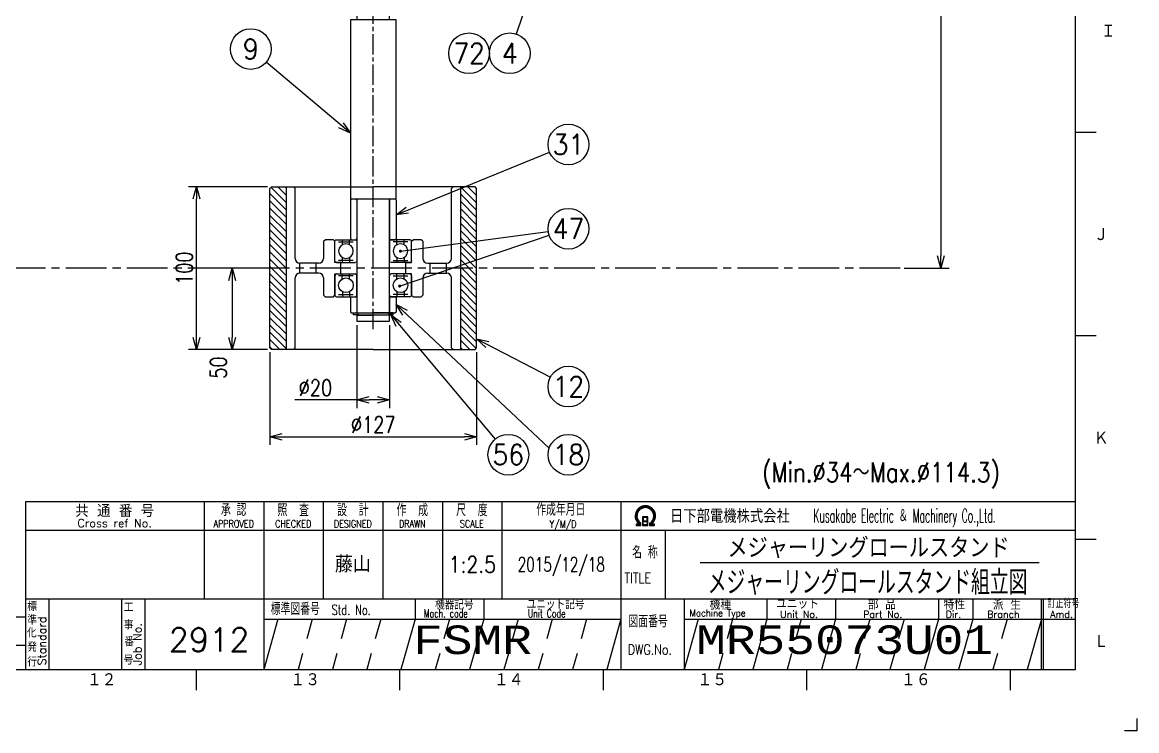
# Model space of a CAD drawing. Extents: x 0 to 2102, y 0 to 1485.
# Drawn here: x 1418 to 2102, y 0 to 435 of the extents above; entities that cross this region are included whole.
import ezdxf
from ezdxf.enums import TextEntityAlignment as Align

# ---------------------------------------------------------------- set-up
doc = ezdxf.new("R2010")
doc.units = 0
doc.header["$LTSCALE"] = 2.5
for name, pattern in [('GEN3A', [3.5, 2, -1.5]), ('GEN7', [15, 10, -1.5, 2, -1.5]), ('GEN7A', [7.5, 5, -0.75, 1, -0.75])]:
    doc.linetypes.add(name, pattern=pattern)
doc.layers.get('0').update_dxf_attribs({"linetype": 'CONTINUOUS'})
doc.layers.get('DEFPOINTS').update_dxf_attribs({"linetype": 'CONTINUOUS'})
for name, color, linetype in [('2', 5, 'CONTINUOUS'), ('4', 3, 'CONTINUOUS'), ('5', 3, 'CONTINUOUS'), ('6', 52, 'CONTINUOUS'), ('7', 4, 'GEN7'), ('7A', 4, 'GEN7A'), ('_-0', 7, 'CONTINUOUS'), ('_-8', 1, 'CONTINUOUS'), ('RAHM2', 1, 'CONTINUOUS')]:
    doc.layers.add(name, color=color, linetype=linetype)
doc.styles.add('DIMENSION', font='monotxt.shx', dxfattribs={"bigfont": 'bigfont.shx'})
doc.styles.get("Standard").update_dxf_attribs({"font": 'romans.shx', "width": 0.8, "bigfont": 'extfont.shx'})
doc.dimstyles.new('GEN-ISO', dxfattribs={"dimscale": 2.5, "dimtxt": 4, "dimasz": 3, "dimexe": 2, "dimexo": 1, "dimgap": 1, "dimtad": 3, "dimdec": 3, "dimrnd": 0.01, "dimdsep": 46, "dimtxsty": 'Standard', "dimblk": 'OPEN30', "dimcen": 0, "dimclrt": 52, "dimadec": 3, "dimazin": 2, "dimtp": 0.1, "dimtm": 0.1, "dimtfac": 0.6, "dimtdec": 3, "dimtmove": 2, "dimatfit": 3, "dimldrblk": 'OPEN30', "dimfxl": 1, "dimarcsym": 0})
pattern_1 = [(135, (197.309, -88.734), (-2.245064, -2.245064), [])]

# ---------------------------------------------------------------- blocks, each defined once
blk = doc.blocks.new('1A1ｸﾐｽﾞ')
at = {"layer": 'RAHM2', "color": 5, "linetype": 'Continuous'}
for p, q in [((826, 15), (826, 579)), ((831, 147), (826, 147)), ((831, 97), (826, 97)), ((831, 47), (826, 47)), ((25, 15), (826, 15)), ((610, 10), (610, 15)), ((660, 10), (660, 15)), ((710, 10), (710, 15)), ((760, 10), (760, 15)), ((810, 10), (810, 15)), ((841, 3), (841, 0)), ((841, 0), (838, 0))]:
    blk.add_line(p, q, dxfattribs=at)
at = {"layer": 'RAHM2', "color": 7, "linetype": 'Continuous'}
for p, q in [((611.93, 56.26), (611.93, 32.42)), ((626.55, 56.26), (626.55, 15)), ((641.18, 56.26), (641.18, 32.42)), ((655.8, 56.26), (655.8, 32.42)), ((670.43, 56.26), (670.43, 32.42)), ((685.05, 56.26), (685.05, 32.42)), ((714.3, 56.26), (714.3, 15)), ((568.05, 49.26), (826, 49.26)), ((685.05, 49.26), (685.05, 32.42)), ((714.3, 49.26), (714.3, 49.26)), ((725.17, 49.26), (725.17, 32.42)), ((568.05, 32.42), (826, 32.42)), ((573.77, 32.42), (573.77, 15)), ((591.59, 32.42), (591.59, 15)), ((597.3, 32.42), (597.3, 15)), ((663.73, 32.42), (663.73, 27.42)), ((680.59, 32.42), (680.59, 27.42)), ((729.82, 32.42), (729.82, 15)), ((750.15, 32.42), (750.15, 27.42)), ((767, 32.42), (767, 27.42)), ((792.29, 32.42), (792.29, 27.42)), ((800.72, 32.42), (800.72, 27.42)), ((817.57, 15), (817.57, 32.42)), ((818.07, 15), (818.07, 32.42)), ((516, 28), (568.05, 28)), ((626.55, 27.42), (714.3, 27.42)), ((729.82, 27.42), (826, 27.42)), ((516, 21), (568.05, 21))]:
    blk.add_line(p, q, dxfattribs=at)
at = {"layer": 'RAHM2', "color": 3, "linetype": 'Continuous'}
for p, q in [((733.73, 41.35), (817.03, 41.35)), ((630.02, 27.42), (626.55, 15)), ((663.73, 27.42), (660.26, 15)), ((680.59, 27.42), (677.12, 15)), ((714.3, 27.42), (710.83, 15)), ((750.15, 27.42), (746.68, 15)), ((767, 27.42), (763.54, 15)), ((792.29, 27.42), (788.82, 15)), ((800.72, 27.42), (797.25, 15))]:
    blk.add_line(p, q, dxfattribs=at)
at = {"layer": 'RAHM2', "color": 3, "linetype": 'GEN3A'}
for p, q in [((638.44, 27.42), (634.98, 15)), ((646.87, 27.42), (643.41, 15)), ((655.3, 27.42), (651.84, 15)), ((672.16, 27.42), (668.69, 15)), ((689.01, 27.42), (685.55, 15)), ((697.44, 27.42), (693.98, 15)), ((705.87, 27.42), (702.41, 15)), ((741.72, 27.42), (738.25, 15)), ((758.57, 27.42), (755.11, 15)), ((775.43, 27.42), (771.97, 15)), ((783.86, 27.42), (780.39, 15)), ((809.14, 27.42), (805.68, 15))]:
    blk.add_line(p, q, dxfattribs=at)
at = {"layer": 'RAHM2', "color": 5, "linetype": 'Continuous'}
blk.add_lwpolyline([(826, 56.26), (568.05, 56.26), (568.05, 15)], dxfattribs=at)
at = {"layer": 'RAHM2', "color": 7, "linetype": 'Continuous'}
for points in [[(719.62, 52.51), (719.62, 50.4), (720.92, 50.4), (720.92, 52.51), (719.62, 52.51)], [(719.77, 52.36), (719.77, 51.53), (720.77, 51.53), (720.77, 52.36), (719.77, 52.36)], [(718.02, 50.4), (719.22, 50.4), (719.22, 51.01)], [(718.02, 50.58), (718.97, 50.58), (718.97, 50.91)], [(718.72, 50.82), (718.72, 50.75), (718.02, 50.75), (718.02, 50.4)], [(720.77, 51.38), (720.77, 50.55), (719.77, 50.55), (719.77, 51.38), (720.77, 51.38)], [(721.32, 50.98), (721.32, 50.4), (722.58, 50.4), (722.58, 50.75), (721.85, 50.75), (721.85, 50.8)], [(721.57, 50.87), (721.57, 50.58), (722.58, 50.58)]]:
    blk.add_lwpolyline(points, dxfattribs=at)
at = {"layer": 'RAHM2', "color": 3, "linetype": 'Continuous'}
for points in [[(733.29, 27.42), (729.82, 15)], [(817.57, 27.42), (817.57, 27.42), (814.11, 15)]]:
    blk.add_lwpolyline(points, dxfattribs=at)
at = {"layer": 'RAHM2', "color": 7, "linetype": 'Continuous'}
for radius, start, end in [(2.5, 308.2706, 230.8952), (2.28, 303.9949, 234.4013), (2.06, 299.8294, 238.4756)]:
    blk.add_arc((720.3, 52.76), radius, start, end, dxfattribs=at)
at = {"layer": 'RAHM2', "color": 5, "linetype": 'Continuous'}
for s, height, p in [('Ｉ', 3.31, (832.19, 170.24)), ('Ｊ', 3.31, (830.43, 120.24)), ('Ｋ', 3.31, (830.43, 70.24)), ('Ｌ', 3.31, (830.43, 20.24)), ('１２', 3.311, (583.1, 10.87)), ('１３', 3.311, (633.1, 10.87)), ('１４', 3.311, (683.1, 10.87)), ('１５', 3.311, (733.1, 10.87)), ('１６', 3.311, (783.1, 10.87))]:
    blk.add_text(s, height=height, dxfattribs=at).set_placement(p)
at = {"layer": 'RAHM2', "color": 7, "linetype": 'Continuous'}
for s, height, p in [('共 通 番 号', 3, (589.93, 54.14)), ('Cross ref No.', 2, (589.93, 51.01))]:
    blk.add_text(s, height=height, dxfattribs=at).set_placement(p, align=Align.MIDDLE)
for s, height, width, p in [('承 認', 3, 0.7, (619.18, 54.35)), ('照  査', 3, 0.7, (633.8, 54.35)), ('設  計', 3, 0.7, (648.43, 54.35)), ('作  成', 3, 0.7, (663.05, 54.35)), ('尺  度', 3, 0.7, (677.67, 54.35)), ('APPROVED', 1.8, 0.8, (619.18, 50.85)), ('CHECKED', 1.8, 0.8, (633.8, 50.85)), ('DESIGNED', 1.8, 0.8, (648.43, 50.85)), ('DRAWN', 1.8, 0.8, (663.05, 50.85)), ('SCALE', 1.8, 0.8, (677.67, 50.85)), ('DWG.No.', 2.5, 0.8, (721.41, 19.96))]:
    blk.add_text(s, height=height, dxfattribs=dict(at, width=width)).set_placement(p, align=Align.MIDDLE)
for s, height, width, p in [('作成年月日', 3, 0.7, (693.49, 52.82)), ('Kusakabe Electric ＆ Machinery Co.,Ltd.', 3.3108, 0.5, (761.56, 51.19)), ('Y/M/D', 1.8, 0.8, (696.79, 49.87)), ('名 称', 3, 0.7, (717.06, 42.33)), ('TITLE', 2.5, 0.8, (715.18, 36.25)), ('標準図番号', 3, 0.7, (628.26, 28.44)), ('Std. No.', 2.5, 0.7, (643.23, 28.44)), ('機器記号', 2.5, 0.7, (668.65, 29.77)), ('ユニット記号', 2.5, 0.7, (691.14, 29.85)), ('訂正符号', 2, 0.7, (819.1, 30.16)), ('Mach. code', 2, 0.7, (665.86, 27.83)), ('Unit Code', 2, 0.7, (691.45, 27.83)), ('図面番号', 3, 0.7, (716.15, 25.37)), ('Machine Type', 1.7, 0.9, (731.15, 28.05))]:
    blk.add_text(s, height=height, dxfattribs=dict(at, width=width)).set_placement(p)
at = {"layer": 'RAHM2', "color": 7, "linetype": 'Continuous', "width": 0.844147}
blk.add_text('日下部電機株式会社', height=3.311, dxfattribs=at).set_placement((726.35, 51.06), (755.79, 51.06), align=Align.FIT)
at = {"layer": 'RAHM2', "color": 7, "linetype": 'Continuous'}
for s, height, p in [('標', 2, (568.44, 29.43)), ('工', 2, (592.15, 29.24)), ('機種', 2.4, (736.08, 29.76)), ('ユニット', 2.4, (752.39, 29.96)), ('部 品', 2.4, (774.93, 29.79)), ('特性', 2.4, (793.55, 29.78)), ('派 生', 2.4, (805.65, 29.72)), ('準', 2, (568.47, 26.11)), ('Unit No.', 1.7, (753.39, 27.76)), ('Part No.', 1.7, (773.81, 27.76)), ('Dir.', 1.7, (794.09, 27.76)), ('Branch', 1.7, (804.28, 27.76)), ('Amd.', 1.7, (819.74, 27.76)), ('化', 2, (568.37, 22.95)), ('事', 2, (592.17, 24.92)), ('番', 2, (592.31, 20.76)), ('発', 2, (568.46, 19.47)), ('行', 2, (568.46, 15.82)), ('号', 2, (592.11, 16.28))]:
    blk.add_text(s, height=height, dxfattribs=at).set_placement(p)
for s, p in [('Standard', (573.07, 16.05)), ('Job No.', (596.5, 16.05))]:
    blk.add_text(s, height=2, rotation=90, dxfattribs=at).set_placement(p)
at = {"layer": 'RAHM2', "color": 5, "linetype": 'Continuous', "width": 0.7}
for tag, p in [('HEADER3', (35, 566.01)), ('HEADER4', (54.75, 566)), ('HEADER15', (74.49, 566)), ('HEADER16', (94.43, 566))]:
    blk.add_attdef(tag, text='', height=6, dxfattribs=at).set_placement(p, align=Align.MIDDLE)
at = {"layer": 'RAHM2', "color": 7, "linetype": 'Continuous'}
blk.add_attdef('HEADER5', text='', height=2.5, dxfattribs=at).set_placement((63.69, 559.1), align=Align.BOTTOM_RIGHT)
for tag, height, width, p in [('HEADER1', 5, 0.9, (775.12, 45.15)), ('HEADER7', 5, 0.8, (590.38, 40.8)), ('GEN-TITLE-SCA', 4, 0.85, (677.79, 40.85)), ('HEADER2', 6, 0.9, (774.89, 36.68)), ('HEADER20', 3.2, 0.63, (46.91, 31.38)), ('HEADER17', 3.33, 0.8, (71.4, 31.2)), ('HEADER18', 3.5, 0.8, (92.57, 31.22)), ('HEADER11', 3.2, 0.63, (46.91, 24.38)), ('HEADER9', 3.33, 0.8, (71.4, 24.2)), ('HEADER10', 3.5, 0.8, (92.57, 24.22)), ('HEADER14', 3.31, 0.8, (542.54, 17.82))]:
    blk.add_attdef(tag, text='', height=height, dxfattribs=dict(at, width=width)).set_placement(p, align=Align.MIDDLE)
for tag, p in [('HEADER22', (648.45, 41.09)), ('HEADER21', (663.07, 41.09))]:
    blk.add_attdef(tag, text='', height=4, dxfattribs=at).set_placement(p, align=Align.MIDDLE)
at = {"layer": 'RAHM2', "color": 7, "linetype": 'Continuous', "width": 0.7}
blk.add_attdef('GEN-TITLE-DAT', text='', height=3.5, dxfattribs=at).set_placement((699.64, 39.1), align=Align.CENTER)
at = {"layer": 'RAHM2', "color": 5, "linetype": 'Continuous'}
blk.add_attdef('HEADER6', text='', height=5.8, dxfattribs=at).set_placement((623.09, 17.7), align=Align.BOTTOM_RIGHT)
at = {"layer": 'RAHM2', "color": 5, "linetype": 'Continuous', "style": 'DIMENSION', "width": 1.2}
for tag, p in [('HEADER13', (629.56, 16.75)), ('HEADER12', (663.26, 16.72)), ('GEN-TITLE-DWG', (732.79, 16.74))]:
    blk.add_attdef(tag, text='', height=7.02, dxfattribs=at).set_placement(p, align=Align.BOTTOM_LEFT)
at = {"layer": 'RAHM2', "color": 5, "linetype": 'Continuous', "style": 'DIMENSION'}
blk.add_attdef('HEADER8', text='', height=7.02, dxfattribs=at).set_placement((824.64, 16.71), align=Align.BOTTOM_RIGHT)
blk = doc.blocks.new('A$C3EEA3C66')
at = {"layer": '4'}
h = blk.add_hatch(dxfattribs=at)
h.set_pattern_fill('ANSI31', color=256, angle=90, style=0)
h.set_pattern_definition(pattern_1)
h.paths.add_polyline_path([(10, 100), (1, 100), (0, 99), (0, 1), (1, 0), (10, 0)])
h = blk.add_hatch(dxfattribs=at)
h.set_pattern_fill('ANSI31', color=256, angle=90, style=0)
h.set_pattern_definition(pattern_1)
h.paths.add_polyline_path([(127, 99), (126, 100), (117, 100), (117, 0), (126, 0), (127, 1)])
at = {"layer": '2'}
for p, q in [((0, 99), (1, 100)), ((0, 1), (0, 99)), ((1, 100), (63.5, 100)), ((10, 100), (10, 0)), ((15.5, 99), (14.5, 100)), ((15.5, 56), (15.5, 99)), ((126, 100), (63.5, 100)), ((111.5, 99), (112.5, 100)), ((111.5, 56), (111.5, 99)), ((117, 100), (117, 0)), ((127, 99), (126, 100)), ((127, 1), (127, 99)), ((33, 66.5), (34, 67.5)), ((33, 66.5), (33, 56)), ((39, 67.5), (34, 67.5)), ((93, 67.5), (88, 67.5)), ((94, 66.5), (93, 67.5)), ((94, 66.5), (94, 56)), ((18.5, 47), (18.5, 53)), ((30, 53), (18.5, 53)), ((28.5, 47), (28.5, 53)), ((97, 53), (108.5, 53)), ((98.5, 47), (98.5, 53)), ((108.5, 47), (108.5, 53)), ((15.5, 1), (15.5, 44)), ((30, 47), (18.5, 47)), ((33, 44), (33, 33.5)), ((94, 44), (94, 33.5)), ((97, 47), (108.5, 47)), ((111.5, 1), (111.5, 44)), ((34, 32.5), (33, 33.5)), ((34, 32.5), (39, 32.5)), ((88, 32.5), (93, 32.5)), ((93, 32.5), (94, 33.5)), ((1, 0), (0, 1)), ((15.5, 1), (14.5, 0)), ((111.5, 1), (112.5, 0)), ((126, 0), (127, 1)), ((63.5, 0), (1, 0)), ((63.5, 0), (126, 0))]:
    blk.add_line(p, q, dxfattribs=at)
for points in [[(39, 32.5), (40, 33.5), (40, 46.5), (43.5, 46.5), (43.5, 53.5), (40, 53.5), (40, 66.5), (39, 67.5)], [(88, 32.5), (87, 33.5), (87, 46.5), (83.5, 46.5), (83.5, 53.5), (87, 53.5), (87, 66.5), (88, 67.5)]]:
    blk.add_lwpolyline(points, dxfattribs=at)
for centre, start, end in [((18.5, 56), 180, 270), ((30, 56), 270, 0), ((97, 56), 180, 270), ((108.5, 56), 270, 0), ((18.5, 44), 90, 180), ((30, 44), 0, 90), ((97, 44), 90, 180), ((108.5, 44), 0, 90)]:
    blk.add_arc(centre, 3, start, end, dxfattribs=at)
blk = doc.blocks.new('A$C0E9A140D')
at = {"layer": '2'}
for p, q in [((1, 14), (12.5, 14)), ((4.5, 10.9), (4.5, 14)), ((9, 10.9), (9, 14)), ((46, 14), (34.5, 14)), ((38, 10.9), (38, 14)), ((42.5, 10.9), (42.5, 14)), ((0, 13), (0, 1)), ((11.25, 12.75), (2.25, 12.75)), ((13.5, 1), (13.5, 13)), ((33.5, 1), (33.5, 13)), ((35.75, 12.75), (44.75, 12.75)), ((47, 13), (47, 1)), ((1, 0), (12.5, 0)), ((2.25, 1.25), (11.25, 1.25)), ((4.56, 3.1), (4.56, 0)), ((9, 3.1), (9, 0)), ((46, 0), (34.5, 0)), ((44.75, 1.25), (35.75, 1.25)), ((38, 3.1), (38, 0)), ((42.44, 3.1), (42.44, 0))]:
    blk.add_line(p, q, dxfattribs=at)
for centre in [(6.75, 7), (40.25, 7)]:
    blk.add_circle(centre, 4.5, dxfattribs=at)
for centre, start, end in [((1, 13), 90, 179.99998), ((12.5, 13), 0, 90), ((34.5, 13), 90, 180), ((46, 13), 0.00002, 90), ((1, 1), 179.99998, 270.00002), ((12.5, 1), 270.00002, 0), ((34.5, 1), 180, 269.99998), ((46, 1), 269.99998, 0.00002)]:
    blk.add_arc(centre, 1, start, end, dxfattribs=at)
blk = doc.blocks.new('A$C192D0787')
at = {"layer": '2'}
for p, q in [((4, 238.96), (24, 238.96)), ((24, 189.96), (4, 189.96)), ((4, 79.96), (24, 79.96)), ((4.5, 9.96), (23.5, 9.96)), ((23.5, 8.61), (4.5, 8.61))]:
    blk.add_line(p, q, dxfattribs=at)
for points in [[(4, 238.96), (4, 189.96), (0, 189.96), (0, 79.96), (4, 79.96), (4, 9.96)], [(24, 9.96), (24, 79.96), (28, 79.96), (28, 189.96), (24, 189.96), (24, 238.96)], [(4, 9.96), (4.5, 9.96), (4.5, 8.61), (4, 8.61)], [(4, 4.96), (24, 4.96), (24, 8.61)], [(4, 8.61), (4, 4.96)], [(24, 9.96), (23.5, 9.96), (23.5, 8.61), (24, 8.61)]]:
    blk.add_lwpolyline(points, dxfattribs=at)
at = {"layer": '7A'}
blk.add_line((14, 0), (14, 247.39), dxfattribs=at)
blk = doc.blocks.new('GENJIS-2804S_S-02NXXPT-0708')
at = {"layer": '_-0'}
for p, q in [((-0.15, 10), (-0.15, 9.5)), ((0, 9.5), (-0.15, 9.5)), ((-0.15, 9.5), (-0.15, 0)), ((0, 12.2), (1.2, 12.2)), ((0, 9.5), (0, 12.2)), ((1.2, 9.5), (0, 9.5)), ((1.2, 12.2), (1.2, 10)), ((1.2, 10), (1.2, 9.5)), ((1.2, 9.5), (1.2, 0)), ((-0.15, -9.5), (-0.15, 0)), ((1.2, -9.5), (1.2, 0)), ((1.2, -9.5), (-0.15, -9.5)), ((-0.15, -10), (-0.15, -9.5)), ((0, -9.5), (0, -12.2)), ((0, -12.2), (1.2, -12.2)), ((1.2, -10), (1.2, -9.5)), ((1.2, -12.2), (1.2, -10))]:
    blk.add_line(p, q, dxfattribs=at)
at = {"layer": '_-8'}
for p, q in [((0, 11.527922), (0.672078, 12.2)), ((0, 10.679394), (1.2, 11.879394)), ((0, 9.830866), (1.2, 11.030866)), ((0.517662, 9.5), (1.2, 10.182338))]:
    blk.add_line(p, q, dxfattribs=at)
at = {"layer": '_-0', "flags": 9}
blk.add_attdef('POWER_DIM', (0, 0), '', height=100, dxfattribs=at)
blk = doc.blocks.new('A$C03097386')
at = {"layer": '2'}
for p, q in [((0.5, 28), (0, 27.5)), ((0.5, 28), (0, 27.5)), ((0, 27.5), (0, 24.5)), ((9.5, 28), (0.5, 28)), ((10, 27.5), (9.5, 28)), ((10, 27.5), (10, 25.5)), ((0, 24.5), (0.5, 24)), ((9.5, 24), (0.5, 24)), ((9.5, 24), (10, 24.5)), ((10, 25.5), (10, 24.5)), ((0.5, 4), (0, 3.5)), ((0, 3.5), (0, 0.5)), ((0.5, 0), (0, 0.5)), ((0.5, 0), (0, 0.5)), ((9.5, 4), (0.5, 4)), ((9.5, 4), (10, 3.5)), ((10, 0.5), (9.5, 0)), ((10, 3.5), (10, 0.5)), ((9.5, 0), (0.5, 0))]:
    blk.add_line(p, q, dxfattribs=at)
blk = doc.blocks.new('A$C10312CFB')
at = {"layer": '2'}
for p, q in [((0.5, 25), (0, 24.5)), ((0, 24.5), (0, 0.5)), ((0.5, 25), (2.5, 25)), ((2.5, 25), (3.5, 25)), ((4, 24.5), (3.5, 25)), ((4, 24.5), (4, 0.5)), ((24, 24.5), (24.5, 25)), ((24, 24.5), (24, 0.5)), ((24.5, 25), (27.5, 25)), ((27.5, 25), (28, 24.5)), ((28, 24.5), (28, 0.5)), ((0, 0.5), (0.5, 0)), ((0, 0.5), (0.5, 0)), ((0.5, 0), (3.5, 0)), ((3.5, 0), (4, 0.5)), ((24, 0.5), (24.5, 0)), ((24.5, 0), (27.5, 0)), ((28, 0.5), (27.5, 0)), ((28, 0.5), (27.5, 0))]:
    blk.add_line(p, q, dxfattribs=at)
blk = doc.blocks.new('GENBALLOON1')
blk.add_circle((0, 0), 5)
at = {"flags": 1}
blk.add_attdef('GEN_PARENT', text='', height=2.5, dxfattribs=at).set_placement((0, 0), align=Align.MIDDLE)
blk.add_attdef('REF_NO', text='', height=3.5).set_placement((0, 0), align=Align.MIDDLE)
at = {"color": 7, "flags": 1}
for tag, p in [('5GENINF', (6.43, 0.96)), ('6GENINF', (6.43, 0.63)), ('7GENINF', (6.43, 0.3)), ('8GENINF', (6.43, -0.04)), ('9GENINF', (6.43, -0.37)), ('3GENINF', (6.43, -2.34)), ('4GENINF', (6.43, -2.67)), ('10GENINF', (6.43, -0.7)), ('11GENINF', (6.43, -1)), ('12GENINF', (6.43, -1.34)), ('13GENINF', (6.43, -1.67)), ('14GENINF', (6.43, -2)), ('20GENINF', (6.43, -4.7)), ('21GENINF', (6.43, -5.04)), ('22GENINF', (6.43, -5.37)), ('15GENINF', (6.43, -3)), ('16GENINF', (6.43, -3.34)), ('17GENINF', (6.43, -3.7)), ('18GENINF', (6.43, -4.04)), ('19GENINF', (6.43, -4.37))]:
    blk.add_attdef(tag, p, '', height=0.2, dxfattribs=at)
blk = doc.blocks.new('_Open30')
at = {"color": 0, "linetype": 'ByBlock', "lineweight": -2}
for p, q in [((-1, 0.268), (0, 0)), ((0, 0), (-1, -0.268)), ((0, 0), (-1, 0))]:
    blk.add_line(p, q, dxfattribs=at)
blk = doc.blocks.new('*D78')
at = {"layer": '5', "color": 0, "lineweight": -2, "transparency": 16777216}
for p, q in [((1567.62, 284.1), (1542, 284.1)), ((1547, 276.6), (1547, 241.6)), ((1568.62, 234.1), (1542, 234.1))]:
    blk.add_line(p, q, dxfattribs=at)
at = {"layer": 'DEFPOINTS', "color": 0, "transparency": 16777216}
for p in [(1570.12, 284.1), (1547, 234.1), (1571.12, 234.1)]:
    blk.add_point(p, dxfattribs=at)
at = {"layer": '5', "color": 0, "lineweight": -2, "transparency": 16777216, "xscale": 7.5, "yscale": 7.5, "zscale": 7.5}
for p, rotation in [((1547, 284.1), 90), ((1547, 234.1), 270)]:
    blk.add_blockref('_Open30', p, dxfattribs=dict(at, rotation=rotation))
at = {"layer": '5', "color": 52, "transparency": 16777216, "insert": (1538.55, 223.04), "char_height": 10, "attachment_point": 5, "rotation": 90}
blk.add_mtext('50', dxfattribs=at)
blk = doc.blocks.new('*D79')
at = {"layer": '5', "color": 0, "lineweight": -2, "transparency": 16777216}
for p, q in [((1568.62, 334.1), (1520.09, 334.1)), ((1525.09, 241.6), (1525.09, 326.6)), ((1568.62, 234.1), (1520.09, 234.1))]:
    blk.add_line(p, q, dxfattribs=at)
at = {"layer": 'DEFPOINTS', "color": 0, "transparency": 16777216}
for p in [(1525.09, 334.1), (1571.12, 334.1), (1571.12, 234.1)]:
    blk.add_point(p, dxfattribs=at)
at = {"layer": '5', "color": 0, "lineweight": -2, "transparency": 16777216, "xscale": 7.5, "yscale": 7.5, "zscale": 7.5}
for p, rotation in [((1525.09, 334.1), 90), ((1525.09, 234.1), 270)]:
    blk.add_blockref('_Open30', p, dxfattribs=dict(at, rotation=rotation))
at = {"layer": '5', "color": 52, "transparency": 16777216, "insert": (1517.59, 284.1), "char_height": 10, "attachment_point": 5, "rotation": 90}
blk.add_mtext('100', dxfattribs=at)
blk = doc.blocks.new('*D80')
at = {"layer": '5', "color": 0, "lineweight": -2, "transparency": 16777216}
for p, q in [((1623.62, 249.1), (1623.62, 198.18)), ((1643.62, 249.1), (1643.62, 198.18)), ((1623.62, 203.18), (1585.51, 203.18)), ((1636.12, 203.18), (1631.12, 203.18))]:
    blk.add_line(p, q, dxfattribs=at)
at = {"layer": 'DEFPOINTS', "color": 0, "transparency": 16777216}
for p in [(1623.62, 251.6), (1643.62, 251.6), (1643.62, 203.18)]:
    blk.add_point(p, dxfattribs=at)
at = {"layer": '5', "color": 0, "lineweight": -2, "transparency": 16777216, "xscale": 7.5, "yscale": 7.5, "zscale": 7.5, "rotation": 180}
blk.add_blockref('_Open30', (1623.62, 203.18), dxfattribs=at)
at = {"layer": '5', "color": 0, "lineweight": -2, "transparency": 16777216, "xscale": 7.5, "yscale": 7.5, "zscale": 7.5}
blk.add_blockref('_Open30', (1643.62, 203.18), dxfattribs=at)
at = {"layer": '5', "color": 52, "transparency": 16777216, "insert": (1598.11, 210.68), "char_height": 10, "attachment_point": 5}
blk.add_mtext('%%c20', dxfattribs=at)
blk = doc.blocks.new('*D81')
at = {"layer": '5', "color": 0, "lineweight": -2, "transparency": 16777216}
for p, q in [((1570.12, 232.6), (1570.12, 175.51)), ((1697.12, 232.6), (1697.12, 175.51)), ((1577.62, 180.51), (1689.62, 180.51))]:
    blk.add_line(p, q, dxfattribs=at)
at = {"layer": 'DEFPOINTS', "color": 0, "transparency": 16777216}
for p in [(1570.12, 235.1), (1697.12, 235.1), (1697.12, 180.51)]:
    blk.add_point(p, dxfattribs=at)
at = {"layer": '5', "color": 0, "lineweight": -2, "transparency": 16777216, "xscale": 7.5, "yscale": 7.5, "zscale": 7.5, "rotation": 180}
blk.add_blockref('_Open30', (1570.12, 180.51), dxfattribs=at)
at = {"layer": '5', "color": 0, "lineweight": -2, "transparency": 16777216, "xscale": 7.5, "yscale": 7.5, "zscale": 7.5}
blk.add_blockref('_Open30', (1697.12, 180.51), dxfattribs=at)
at = {"layer": '5', "color": 52, "transparency": 16777216, "insert": (1633.62, 188.01), "char_height": 10, "attachment_point": 5}
blk.add_mtext('%%c127', dxfattribs=at)
blk = doc.blocks.new('*D82')
at = {"layer": '5', "color": 0, "lineweight": -2, "transparency": 16777216}
for p, q in [((1916.12, 629.1), (1987.24, 629.1)), ((1982.24, 621.6), (1982.24, 291.6)), ((1959.76, 284.1), (1987.24, 284.1))]:
    blk.add_line(p, q, dxfattribs=at)
at = {"layer": 'DEFPOINTS', "color": 0, "transparency": 16777216}
for p in [(1913.62, 629.1), (1957.26, 284.1), (1982.24, 284.1)]:
    blk.add_point(p, dxfattribs=at)
at = {"layer": '5', "color": 0, "lineweight": -2, "transparency": 16777216, "xscale": 7.5, "yscale": 7.5, "zscale": 7.5}
for p, rotation in [((1982.24, 629.1), 90), ((1982.24, 284.1), 270)]:
    blk.add_blockref('_Open30', p, dxfattribs=dict(at, rotation=rotation))
at = {"layer": '5', "color": 52, "transparency": 16777216, "insert": (1974.74, 456.6), "char_height": 10, "attachment_point": 5, "rotation": 90}
blk.add_mtext('345', dxfattribs=at)

msp = doc.modelspace()

# ---------------------------------------------------------------- linework, layer by layer
at = {"layer": '7'}
msp.add_line((1957.2597, 284.1038), (405.1245, 284.1038), dxfattribs=at)

# ---------------------------------------------------------------- block references
at = {"layer": '2'}
ref = msp.add_blockref('1A1ｸﾐｽﾞ', (0, 0), dxfattribs=dict(at, xscale=2.5, yscale=2.5, zscale=2.5))
ref.add_attrib('GEN-TITLE-DWG', 'MR55073U01', dxfattribs={"layer": 'RAHM2', "color": 5, "linetype": 'Continuous', "height": 17.5575, "style": 'DIMENSION', "width": 1.2}).set_placement((1831.975, 41.8387), align=Align.BOTTOM_LEFT)
ref.add_attrib('GEN-TITLE-DAT', '2015/12/18', dxfattribs={"layer": 'RAHM2', "color": 7, "linetype": 'Continuous', "height": 8.75, "width": 0.7}).set_placement((1749.0913, 97.7558), align=Align.CENTER)
ref.add_attrib('GEN-TITLE-SCA', '1:2.5', dxfattribs={"layer": 'RAHM2', "color": 7, "linetype": 'Continuous', "height": 10, "width": 0.85}).set_placement((1694.4782, 102.1257), align=Align.MIDDLE)
ref.add_attrib('HEADER1', 'メジャーリングロールスタンド', dxfattribs={"layer": 'RAHM2', "color": 7, "linetype": 'Continuous', "height": 12.5, "width": 0.9}).set_placement((1937.806, 112.8684), align=Align.MIDDLE)
ref.add_attrib('HEADER2', 'メジャーリングロールスタンド組立図', dxfattribs={"layer": 'RAHM2', "color": 7, "linetype": 'Continuous', "height": 15, "width": 0.7}).set_placement((1937.2359, 91.6959), align=Align.MIDDLE)
ref.add_attrib('HEADER6', '2912', dxfattribs={"layer": 'RAHM2', "color": 5, "linetype": 'Continuous', "height": 14.5}).set_placement((1557.7208, 44.258), align=Align.BOTTOM_RIGHT)
ref.add_attrib('HEADER12', 'FSMR', dxfattribs={"layer": 'RAHM2', "color": 5, "linetype": 'Continuous', "height": 17.5575, "style": 'DIMENSION', "width": 1.2}).set_placement((1658.1453, 41.7987), align=Align.BOTTOM_LEFT)
ref.add_attrib('HEADER22', '藤山', dxfattribs={"layer": 'RAHM2', "color": 7, "linetype": 'Continuous', "height": 10}).set_placement((1621.1237, 102.7254), align=Align.MIDDLE)
for name, p in [('A$C192D0787', (1619.6158, 246.6396)), ('A$C3EEA3C66', (1570.1158, 234.1038)), ('A$C10312CFB', (1619.6158, 301.6038)), ('A$C0E9A140D', (1610.1158, 266.6038))]:
    msp.add_blockref(name, p, dxfattribs=at)
at = {"layer": '2', "xscale": -1}
for name, p, rotation in [('A$C0E9A140D', (1610.1158, 301.6038), 180), ('GENJIS-2804S_S-02NXXPT-0708', (1633.6158, 255.4038), 270)]:
    msp.add_blockref(name, p, dxfattribs=dict(at, rotation=rotation))
at = {"layer": '2', "rotation": 90}
msp.add_blockref('A$C03097386', (1647.6158, 256.6038), dxfattribs=at)
at = {"layer": '5'}
ref = msp.add_blockref('GENBALLOON1', (1558.4002, 418.7006), dxfattribs=dict(at, xscale=2.5, yscale=2.5, zscale=2.5))
ref.add_attrib('REF_NO', '9', dxfattribs={"color": 7, "height": 12.5, "width": 0.9}).set_placement((1558.4002, 418.7006), align=Align.MIDDLE_CENTER)
ref = msp.add_blockref('GENBALLOON1', (1692.4449, 416.0986), dxfattribs=dict(at, xscale=2.5, yscale=2.5, zscale=2.5))
ref.add_attrib('REF_NO', '72', dxfattribs={"color": 7, "height": 12.5, "width": 0.9}).set_placement((1692.4449, 416.0986), align=Align.MIDDLE_CENTER)
ref = msp.add_blockref('GENBALLOON1', (1717.4449, 416.0986), dxfattribs=dict(at, xscale=2.5, yscale=2.5, zscale=2.5))
ref.add_attrib('REF_NO', '4', dxfattribs={"color": 7, "height": 12.5, "width": 0.9}).set_placement((1717.4449, 416.0986), align=Align.MIDDLE_CENTER)
ref = msp.add_blockref('GENBALLOON1', (1753.4769, 360.09), dxfattribs=dict(at, xscale=2.5, yscale=2.5, zscale=2.5))
ref.add_attrib('REF_NO', '31', dxfattribs={"color": 7, "height": 12.5, "width": 0.9}).set_placement((1753.4769, 360.09), align=Align.MIDDLE_CENTER)
ref = msp.add_blockref('GENBALLOON1', (1753.4769, 308.3332), dxfattribs=dict(at, xscale=2.5, yscale=2.5, zscale=2.5))
ref.add_attrib('REF_NO', '47', dxfattribs={"color": 7, "height": 12.5, "width": 0.9}).set_placement((1753.4769, 308.3332), align=Align.MIDDLE_CENTER)
ref = msp.add_blockref('GENBALLOON1', (1753.4769, 211.3713), dxfattribs=dict(at, xscale=2.5, yscale=2.5, zscale=2.5))
ref.add_attrib('REF_NO', '12', dxfattribs={"color": 7, "height": 12.5, "width": 0.9}).set_placement((1753.4769, 211.3713), align=Align.MIDDLE_CENTER)
ref = msp.add_blockref('GENBALLOON1', (1716.5861, 169.5145), dxfattribs=dict(at, xscale=2.5, yscale=2.5, zscale=2.5))
ref.add_attrib('REF_NO', '56', dxfattribs={"color": 7, "height": 12.5, "width": 0.9}).set_placement((1716.5861, 169.5145), align=Align.MIDDLE_CENTER)
ref = msp.add_blockref('GENBALLOON1', (1753.4769, 169.5145), dxfattribs=dict(at, xscale=2.5, yscale=2.5, zscale=2.5))
ref.add_attrib('REF_NO', '18', dxfattribs={"color": 7, "height": 12.5, "width": 0.9}).set_placement((1753.4769, 169.5145), align=Align.MIDDLE_CENTER)

# ---------------------------------------------------------------- texts
at = {"layer": '6', "width": 0.8}
msp.add_text('(Min.%%C34～Max.%%C114.3)', height=12, dxfattribs=at).set_placement((1872.4671, 152.716))

# ---------------------------------------------------------------- dimensions: what is measured, and where the dimension line sits
at = {"layer": '5'}
for base, p1, p2, picture, middle in [((1982.2375, 284.1038), (1913.6163, 629.1038), (1957.2597, 284.1038), '*D82', (1974.7375, 456.6038)), ((1525.0906, 334.1038), (1571.1158, 234.1038), (1571.1158, 334.1038), '*D79', (1517.5906, 284.1038))]:
    dim = msp.add_linear_dim(base=base, p1=p1, p2=p2, angle=90, dimstyle='GEN-ISO', dxfattribs=at)
    dim.commit()
    dim.dimension.update_dxf_attribs({"geometry": picture, "text_midpoint": middle})
dim = msp.add_linear_dim(base=(1547.0011, 234.1038), p1=(1570.1158, 284.1038), p2=(1571.1158, 234.1038), angle=90, dimstyle='GEN-ISO', dxfattribs=at)
dim.commit()
dim.dimension.update_dxf_attribs({"geometry": '*D78', "text_midpoint": (1538.5537, 223.0403), "dimtype": 160})
dim = msp.add_linear_dim(base=(1643.6158, 203.1827), p1=(1623.6158, 251.6038), p2=(1643.6158, 251.6038), text='%%c<>', dimstyle='GEN-ISO', override={"dimtmove": 0}, dxfattribs=at)
dim.commit()
dim.dimension.update_dxf_attribs({"geometry": '*D80', "text_midpoint": (1598.1087, 203.1827), "dimtype": 160})
dim = msp.add_linear_dim(base=(1697.1158, 180.507), p1=(1570.1158, 235.1038), p2=(1697.1158, 235.1038), text='%%c<>', dimstyle='GEN-ISO', dxfattribs=at)
dim.commit()
dim.dimension.update_dxf_attribs({"geometry": '*D81', "text_midpoint": (1633.6158, 188.007)})

# ---------------------------------------------------------------- leaders
for points in [[(1737.7846, 476.6038), (1721.4279, 427.9471)], [(1619.6158, 367.084), (1567.9565, 410.6428)], [(1647.6158, 316.9188), (1741.9024, 355.3698)], [(1647.6158, 261.8843), (1741.675, 173.6333)], [(1644.4324, 255.4038), (1708.5458, 179.0855)], [(1697.1158, 240.6854), (1742.3872, 217.1392)]]:
    msp.add_leader(points, dimstyle='GEN-ISO', dxfattribs=at)
for points in [[(1649.8416, 273.1248), (1741.6413, 304.3122)], [(1650.302, 294.5322), (1741.0873, 306.6759)]]:
    msp.add_leader(points, dimstyle='GEN-ISO', override={"dimldrblk": 'DotSmall'}, dxfattribs=at)

doc.saveas('drawing.dxf')
